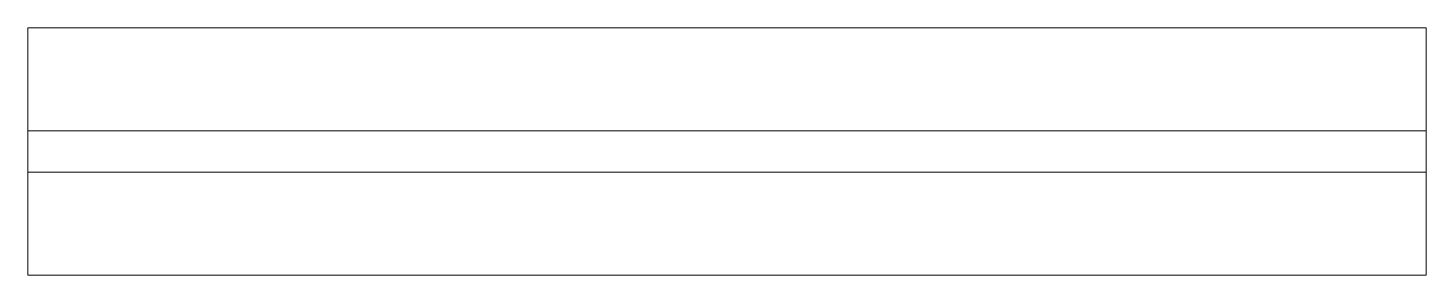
# Model space of a CAD drawing. Header units: millimetres. Extents: x -106145 to 154907, y -84585 to 152038.
# Drawn here: x 23789 to 24639, y -14455 to -14305 of the extents above; entities that cross this region are included whole.
import ezdxf

# ---------------------------------------------------------------- set-up
doc = ezdxf.new("R2010")
doc.units = ezdxf.units.MM
doc.layers.add('A-GLAZ-CURT', color=7, linetype='Continuous', lineweight=5)
doc.layers.add('A-GLAZ-CWMG', color=7, linetype='Continuous', lineweight=5)

# ---------------------------------------------------------------- blocks, each defined once
blk = doc.blocks.new('System Panel - Glazed-15194302-Site Plan -MAIN')
at = {"layer": 'A-GLAZ-CURT', "color": 253, "lineweight": 9, "true_color": 0xaaaaaa}
for p, q in [((425, 12.5), (-425, 12.5)), ((-425, 12.5), (-425, -12.5)), ((425, -12.5), (425, 12.5)), ((-425, -12.5), (425, -12.5))]:
    blk.add_line(p, q, dxfattribs=at)
blk = doc.blocks.new('Rectangular Mullion - 50 x 150mm-V93-Site Plan -MAIN')
at = {"layer": 'A-GLAZ-CWMG', "color": 253, "true_color": 0xaaaaaa}
for p, q in [((23788.75, -14367.45), (23788.75, -14304.95)), ((23788.75, -14304.95), (24638.75, -14304.95)), ((24638.75, -14304.95), (24638.75, -14367.45)), ((23788.75, -14454.95), (23788.75, -14392.45)), ((24638.75, -14392.45), (24638.75, -14454.95)), ((24638.75, -14454.95), (23788.75, -14454.95))]:
    blk.add_line(p, q, dxfattribs=at)
blk = doc.blocks.new('2022_11_09_AB BLOCKFACADE WITH CONTINOUS WINDOW_rvt-1-Site Plan -MAIN')
at = {"color": 253, "lineweight": 5, "true_color": 0xaaaaaa}
for name, p in [('Rectangular Mullion - 50 x 150mm-V93-Site Plan -MAIN', (0, 0)), ('System Panel - Glazed-15194302-Site Plan -MAIN', (24213.75, -14379.95))]:
    blk.add_blockref(name, p, dxfattribs=at)

msp = doc.modelspace()

# ---------------------------------------------------------------- block references
at = {"lineweight": 5}
msp.add_blockref('2022_11_09_AB BLOCKFACADE WITH CONTINOUS WINDOW_rvt-1-Site Plan -MAIN', (0, 0), dxfattribs=at)

doc.saveas('drawing.dxf')
